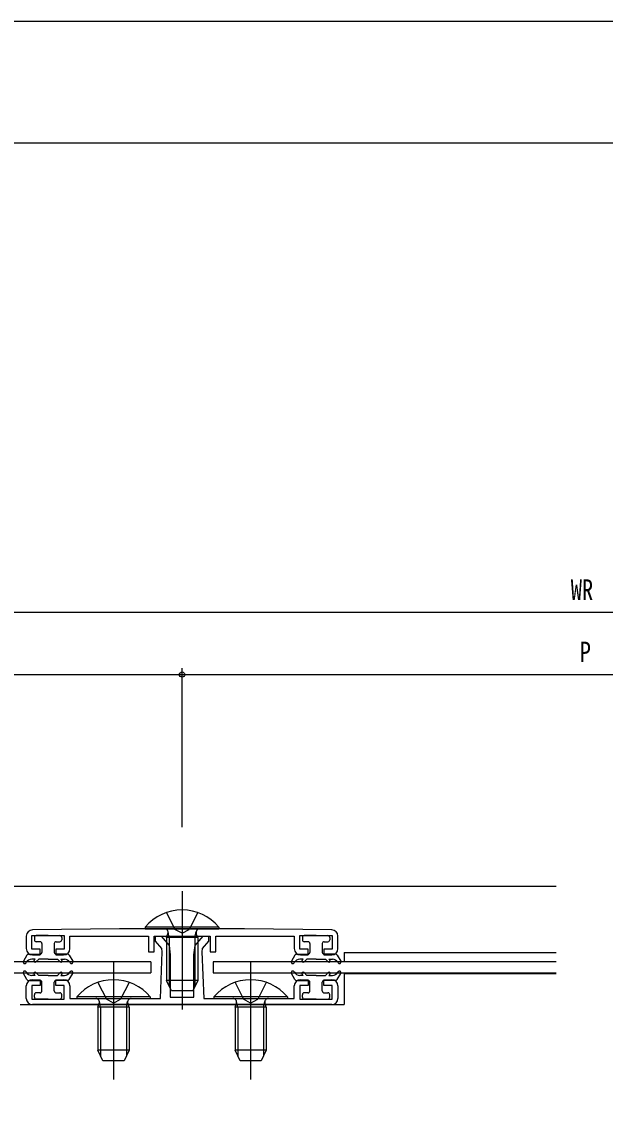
# Model space of a CAD drawing. Units: millimetres, scale not verified. Extents: x -420 to 420, y -297 to 297.
# Drawn here: x -108.8 to -15.1, y 123.8 to 297 of the extents above; entities that cross this region are included whole.
import ezdxf
from ezdxf.enums import TextEntityAlignment as Align

# ---------------------------------------------------------------- set-up
doc = ezdxf.new("R2010")
doc.units = ezdxf.units.MM
doc.header["$LTSCALE"] = 2
for name, color, linetype in [('0-2_YKK_11', 7, 'Continuous'), ('0-3_YKK_12', 2, 'Continuous'), ('0-4_YKK_13', 4, 'Continuous'), ('0-5_YKK_D', 6, 'Continuous'), ('0-6_YKK_ZWAK', 7, 'Continuous')]:
    doc.layers.add(name, color=color, linetype=linetype)
doc.styles.add('ＭＳ ゴシック', font='')
doc.styles.get('ＭＳ ゴシック').set_extended_font_data('MS Gothic')

msp = doc.modelspace()

# ---------------------------------------------------------------- linework, layer by layer
at = {"layer": '0-2_YKK_11'}
for p, q in [((-59.011, 151.179), (-72.989, 151.366)), ((-108.025, 150.179), (-108.025, 148.166)), ((-58.025, 148.166), (-58.025, 150.179)), ((-108.025, 140.166), (-108.025, 142.166)), ((-58.025, 142.166), (-58.025, 140.166))]:
    msp.add_line(p, q, dxfattribs=at)
for points in [[(-72.989, 151.366), (-93.06, 151.366), (-107.038, 151.179)], [(-107.025, 147.166), (-105.775, 147.166), (-105.775, 148.067), (-107.124, 148.067), (-107.124, 150.266), (-101.925, 150.266), (-101.925, 148.067), (-103.275, 148.067), (-103.275, 147.166), (-102.025, 147.166)], [(-101.025, 148.166), (-101.025, 150.166), (-88.425, 150.166), (-88.425, 147.666), (-87.525, 147.666), (-87.525, 150.166), (-78.525, 150.166), (-78.525, 147.666), (-77.625, 147.666), (-77.625, 150.166), (-65.025, 150.166), (-65.025, 148.166)], [(-101.025, 142.166), (-101.025, 140.166), (-86.487, 140.166), (-86.201, 147.666), (-86.266, 148.163), (-87.275, 149.365), (-87.275, 150.166), (-86.381, 150.166), (-85.122, 148.666), (-84.925, 147.166), (-84.925, 140.366), (-81.125, 140.366), (-81.125, 147.166), (-80.927, 148.666), (-79.669, 150.166), (-78.775, 150.166), (-78.775, 149.365), (-79.783, 148.163), (-79.848, 147.666), (-79.563, 140.166), (-65.025, 140.166), (-65.025, 142.166)], [(-64.025, 147.166), (-62.775, 147.166), (-62.775, 148.067), (-64.125, 148.067), (-64.125, 150.266), (-58.925, 150.266), (-58.925, 148.067), (-60.275, 148.067), (-60.275, 147.166), (-59.025, 147.166)], [(-107.025, 143.166), (-105.775, 143.166), (-105.775, 142.266), (-107.125, 142.266), (-107.125, 140.066), (-101.925, 140.066), (-101.925, 142.266), (-103.275, 142.266), (-103.275, 143.166), (-102.025, 143.166)], [(-64.025, 143.166), (-62.775, 143.166), (-62.775, 142.266), (-64.125, 142.266), (-64.125, 140.066), (-58.925, 140.066), (-58.925, 142.266), (-60.275, 142.266), (-60.275, 143.166), (-59.025, 143.166)], [(-59.025, 139.166), (-83.025, 139.166), (-107.025, 139.166)]]:
    msp.add_lwpolyline(points, dxfattribs=at)
for centre, start, end in [((-107.025, 150.179), 90.76383, 180), ((-59.025, 150.179), 0.00002, 89.2343), ((-107.025, 148.166), 179.99978, 269.99976), ((-102.025, 148.166), 270.00001, 359.99999), ((-64.025, 148.166), 180.00001, 269.99999), ((-59.025, 148.166), 270.00001, 359.99999), ((-107.025, 142.166), 90.00001, 179.99999), ((-102.025, 142.166), 0.00001, 89.99999), ((-64.025, 142.166), 90.00001, 179.99999), ((-59.025, 142.166), 0.00001, 89.99999), ((-107.025, 140.166), 180.00001, 269.99999), ((-59.025, 140.166), 270.00001, 359.99999)]:
    msp.add_arc(centre, 1, start, end, dxfattribs=at)
at = {"layer": '0-3_YKK_12'}
for p, q in [((-337.525, 158.166), (-23.025, 158.166)), ((-83.025, 157.366), (-83.025, 138.366)), ((-57.025, 147.566), (-57.025, 145.967)), ((-57.025, 147.566), (-23.025, 147.566)), ((-94.025, 146.167), (-94.025, 127.167)), ((-72.025, 146.167), (-72.025, 127.167)), ((-57.025, 144.166), (-57.025, 139.166)), ((-57.025, 144.166), (-23.025, 144.166)), ((-109.025, 139.166), (-57.025, 139.166))]:
    msp.add_line(p, q, dxfattribs=at)
at = {"layer": '0-4_YKK_13'}
for p, q in [((-85.525, 153.949), (-84.17, 151.232)), ((-80.525, 153.949), (-81.88, 151.232)), ((-88.925, 151.614), (-88.925, 151.366)), ((-77.125, 151.614), (-88.925, 151.614)), ((-88.925, 151.366), (-77.125, 151.366)), ((-85.134, 150.166), (-85.285, 150.889)), ((-83.025, 150.623), (-84.17, 151.232)), ((-83.025, 150.623), (-81.88, 151.232)), ((-80.916, 150.166), (-80.764, 150.889)), ((-77.125, 151.614), (-77.125, 151.366)), ((-106.725, 149.966), (-106.725, 149.566)), ((-104.525, 150.266), (-106.425, 150.266)), ((-105.825, 149.266), (-106.425, 149.266)), ((-105.525, 148.966), (-105.525, 147.566)), ((-104.525, 150.266), (-102.625, 150.266)), ((-103.525, 148.966), (-103.525, 147.566)), ((-103.225, 149.266), (-102.625, 149.266)), ((-102.325, 149.966), (-102.325, 149.566)), ((-85.525, 149.966), (-85.452, 150.166)), ((-80.525, 149.966), (-85.525, 149.966)), ((-85.525, 149.966), (-85.525, 147.666)), ((-85.452, 150.166), (-85.308, 150.561)), ((-85.092, 149.966), (-85.134, 150.166)), ((-85.092, 149.966), (-85.092, 147.666)), ((-80.958, 149.966), (-80.916, 150.166)), ((-80.958, 149.966), (-80.958, 147.666)), ((-80.597, 150.166), (-80.741, 150.561)), ((-80.525, 149.966), (-80.597, 150.166)), ((-80.525, 149.966), (-80.525, 147.666)), ((-63.725, 149.966), (-63.725, 149.566)), ((-61.525, 150.266), (-63.425, 150.266)), ((-62.825, 149.266), (-63.425, 149.266)), ((-62.525, 148.966), (-62.525, 147.566)), ((-61.525, 150.266), (-59.625, 150.266)), ((-60.525, 148.966), (-60.525, 147.566)), ((-60.225, 149.266), (-59.625, 149.266)), ((-59.325, 149.966), (-59.325, 149.566)), ((-107.668, 147.266), (-105.825, 147.266)), ((-101.381, 147.266), (-103.225, 147.266)), ((-85.525, 147.666), (-85.525, 145.711)), ((-85.092, 147.666), (-85.092, 145.666)), ((-80.958, 147.666), (-80.958, 145.666)), ((-80.525, 147.666), (-80.525, 145.711)), ((-64.668, 147.266), (-62.825, 147.266)), ((-58.381, 147.266), (-60.225, 147.266)), ((-107.928, 147.116), (-108.491, 146.141)), ((-108.058, 145.891), (-108.015, 145.966)), ((-106.59, 146.466), (-107.149, 146.466)), ((-106.749, 146.308), (-106.59, 146.466)), ((-106.025, 146.466), (-106.466, 146.025)), ((-104.525, 146.466), (-106.025, 146.466)), ((-104.525, 146.466), (-103.025, 146.466)), ((-103.025, 146.466), (-102.583, 146.025)), ((-101.121, 147.116), (-100.558, 146.141)), ((-100.991, 145.891), (-101.034, 145.966)), ((-88.025, 146.066), (-88.025, 144.266)), ((-85.525, 145.711), (-85.525, 143.066)), ((-85.092, 145.666), (-85.092, 142.146)), ((-80.958, 145.666), (-80.958, 142.146)), ((-80.525, 145.711), (-80.525, 143.066)), ((-78.025, 146.067), (-78.025, 144.267)), ((-23.025, 146.066), (-78.025, 146.067)), ((-64.928, 147.116), (-65.491, 146.141)), ((-65.058, 145.891), (-65.015, 145.966)), ((-63.59, 146.466), (-64.149, 146.466)), ((-63.749, 146.308), (-63.59, 146.466)), ((-63.025, 146.466), (-63.466, 146.025)), ((-61.525, 146.466), (-63.025, 146.466)), ((-61.525, 146.466), (-60.025, 146.466)), ((-60.025, 146.466), (-59.583, 146.025)), ((-58.121, 147.116), (-57.558, 146.141)), ((-57.991, 145.891), (-58.034, 145.966)), ((-208.025, 144.266), (-88.025, 144.266)), ((-107.928, 143.216), (-108.491, 144.191)), ((-108.058, 144.441), (-108.015, 144.367)), ((-106.59, 143.866), (-107.149, 143.866)), ((-106.749, 144.025), (-106.59, 143.866)), ((-106.025, 143.866), (-106.466, 144.308)), ((-104.525, 143.866), (-106.025, 143.866)), ((-104.525, 143.866), (-103.025, 143.866)), ((-103.025, 143.866), (-102.583, 144.308)), ((-101.121, 143.216), (-100.558, 144.191)), ((-100.991, 144.441), (-101.034, 144.367)), ((-78.025, 144.267), (-23.025, 144.266)), ((-64.928, 143.216), (-65.491, 144.191)), ((-65.058, 144.441), (-65.015, 144.367)), ((-63.59, 143.866), (-64.149, 143.866)), ((-63.749, 144.025), (-63.59, 143.866)), ((-63.025, 143.866), (-63.466, 144.308)), ((-61.525, 143.866), (-63.025, 143.866)), ((-61.525, 143.866), (-60.025, 143.866)), ((-60.025, 143.866), (-59.583, 144.308)), ((-58.121, 143.216), (-57.558, 144.191)), ((-57.991, 144.441), (-58.034, 144.367)), ((-107.668, 143.066), (-105.825, 143.066)), ((-105.525, 141.366), (-105.525, 142.766)), ((-103.525, 141.366), (-103.525, 142.766)), ((-101.381, 143.066), (-103.225, 143.066)), ((-96.525, 142.75), (-95.17, 140.032)), ((-91.525, 142.75), (-92.88, 140.032)), ((-80.525, 143.066), (-85.525, 143.066)), ((-84.725, 141.366), (-85.525, 143.066)), ((-80.525, 143.066), (-81.325, 141.366)), ((-74.525, 142.75), (-73.17, 140.032)), ((-69.525, 142.75), (-70.88, 140.032)), ((-64.668, 143.066), (-62.825, 143.066)), ((-62.525, 141.366), (-62.525, 142.766)), ((-60.525, 141.366), (-60.525, 142.766)), ((-58.381, 143.066), (-60.225, 143.066)), ((-106.725, 140.366), (-106.725, 140.766)), ((-105.825, 141.066), (-106.425, 141.066)), ((-103.225, 141.066), (-102.625, 141.066)), ((-102.325, 140.366), (-102.325, 140.766)), ((-99.925, 140.415), (-99.925, 140.167)), ((-88.125, 140.415), (-99.925, 140.415)), ((-88.125, 140.415), (-88.125, 140.167)), ((-81.325, 141.366), (-84.725, 141.366)), ((-77.925, 140.415), (-77.925, 140.167)), ((-66.125, 140.415), (-77.925, 140.415)), ((-66.125, 140.415), (-66.125, 140.167)), ((-63.725, 140.366), (-63.725, 140.766)), ((-62.825, 141.066), (-63.425, 141.066)), ((-60.225, 141.066), (-59.625, 141.066)), ((-59.325, 140.366), (-59.325, 140.766)), ((-104.525, 140.066), (-106.425, 140.066)), ((-104.525, 140.066), (-102.625, 140.066)), ((-99.925, 140.167), (-88.125, 140.167)), ((-96.525, 138.767), (-96.308, 139.362)), ((-91.525, 138.767), (-96.525, 138.767)), ((-96.525, 138.767), (-96.525, 135.767)), ((-96.092, 138.767), (-96.285, 139.69)), ((-96.092, 138.767), (-96.092, 135.767)), ((-94.025, 139.423), (-95.17, 140.032)), ((-94.025, 139.423), (-92.88, 140.032)), ((-91.958, 138.767), (-91.764, 139.69)), ((-91.958, 138.767), (-91.958, 135.767)), ((-91.525, 138.767), (-91.741, 139.362)), ((-91.525, 138.767), (-91.525, 135.767)), ((-77.925, 140.167), (-66.125, 140.167)), ((-74.525, 138.767), (-74.308, 139.362)), ((-69.525, 138.767), (-74.525, 138.767)), ((-74.525, 138.767), (-74.525, 135.767)), ((-74.092, 138.767), (-74.285, 139.69)), ((-74.092, 138.767), (-74.092, 135.767)), ((-72.025, 139.423), (-73.17, 140.032)), ((-72.025, 139.423), (-70.88, 140.032)), ((-69.958, 138.767), (-69.764, 139.69)), ((-69.958, 138.767), (-69.958, 135.767)), ((-69.525, 138.767), (-69.741, 139.362)), ((-69.525, 138.767), (-69.525, 135.767)), ((-61.525, 140.066), (-63.425, 140.066)), ((-61.525, 140.066), (-59.625, 140.066)), ((-96.525, 135.767), (-96.525, 131.867)), ((-96.092, 135.767), (-96.092, 130.947)), ((-91.958, 135.767), (-91.958, 130.947)), ((-91.525, 135.767), (-91.525, 131.867)), ((-74.525, 135.767), (-74.525, 131.867)), ((-74.092, 135.767), (-74.092, 130.947)), ((-69.958, 135.767), (-69.958, 130.947)), ((-69.525, 135.767), (-69.525, 131.867)), ((-91.525, 131.867), (-96.525, 131.867)), ((-95.725, 130.167), (-96.525, 131.867)), ((-91.525, 131.867), (-92.325, 130.167)), ((-69.525, 131.867), (-74.525, 131.867)), ((-73.725, 130.167), (-74.525, 131.867)), ((-69.525, 131.867), (-70.325, 130.167)), ((-92.325, 130.167), (-95.725, 130.167)), ((-70.325, 130.167), (-73.725, 130.167))]:
    msp.add_line(p, q, dxfattribs=at)
for points in [[(-88.025, 146.066), (-208.025, 146.066), (-208.025, 144.266)], [(-102.3, 146.308), (-102.459, 146.466), (-101.9, 146.466)], [(-59.3, 146.308), (-59.459, 146.466), (-58.9, 146.466)], [(-102.3, 144.025), (-102.459, 143.866), (-101.9, 143.866)], [(-59.3, 144.025), (-59.459, 143.866), (-58.9, 143.866)]]:
    msp.add_lwpolyline(points, dxfattribs=at)
for centre, radius, start, end in [((-83.025, 146.666), 7.7, 39.98312, 140.01688), ((-85.872, 150.766), 0.6, 340.03043, 90), ((-80.177, 150.766), 0.6, 90, 199.96957), ((-106.425, 149.966), 0.3, 90, 180), ((-106.425, 149.566), 0.3, 180, 270), ((-105.825, 148.966), 0.3, 0, 90), ((-103.225, 148.966), 0.3, 90, 180), ((-102.625, 149.966), 0.3, 0, 90), ((-102.625, 149.566), 0.3, 270, 0), ((-63.425, 149.966), 0.3, 90, 180), ((-63.425, 149.566), 0.3, 180, 270), ((-62.825, 148.966), 0.3, 0, 90), ((-60.225, 148.966), 0.3, 90, 180), ((-59.625, 149.966), 0.3, 0, 90), ((-59.625, 149.566), 0.3, 270, 0), ((-107.668, 146.966), 0.3, 90, 150), ((-105.825, 147.566), 0.3, 270, 0), ((-103.225, 147.566), 0.3, 180, 270), ((-101.381, 146.966), 0.3, 30, 90), ((-64.668, 146.966), 0.3, 90, 150), ((-62.825, 147.566), 0.3, 270, 0), ((-60.225, 147.566), 0.3, 180, 270), ((-58.381, 146.966), 0.3, 30, 90), ((-108.275, 146.016), 0.25, 150, 330.00999), ((-107.149, 145.466), 1, 90, 150.00999), ((-106.607, 146.166), 0.2, 135, 315), ((-102.442, 146.166), 0.2, 225, 45), ((-101.9, 145.466), 1, 29.99001, 90), ((-100.775, 146.016), 0.25, 209.99001, 29.99001), ((-65.275, 146.016), 0.25, 150, 330.00999), ((-64.149, 145.466), 1, 90, 150.00999), ((-63.607, 146.166), 0.2, 135, 315), ((-59.442, 146.166), 0.2, 225, 45), ((-58.9, 145.466), 1, 29.99001, 90), ((-57.775, 146.016), 0.25, 209.99001, 29.99001), ((-108.275, 144.316), 0.25, 29.99001, 210), ((-107.149, 144.866), 1, 209.99001, 270), ((-106.607, 144.166), 0.2, 45, 225), ((-102.442, 144.166), 0.2, 315, 135), ((-101.9, 144.866), 1, 270, 330.00999), ((-100.775, 144.316), 0.25, 330.00999, 150.00999), ((-65.275, 144.316), 0.25, 29.99001, 210), ((-64.149, 144.866), 1, 209.99001, 270), ((-63.607, 144.166), 0.2, 45, 225), ((-59.442, 144.166), 0.2, 315, 135), ((-58.9, 144.866), 1, 270, 330.00999), ((-57.775, 144.316), 0.25, 330.00999, 150.00999), ((-107.668, 143.366), 0.3, 210, 270), ((-105.825, 142.766), 0.3, 0, 90), ((-103.225, 142.766), 0.3, 90, 180), ((-101.381, 143.366), 0.3, 270, 330), ((-94.025, 135.467), 7.7, 39.98312, 140.01688), ((-72.025, 135.467), 7.7, 39.98312, 140.01688), ((-64.668, 143.366), 0.3, 210, 270), ((-62.825, 142.766), 0.3, 0, 90), ((-60.225, 142.766), 0.3, 90, 180), ((-58.381, 143.366), 0.3, 270, 330), ((-106.425, 140.766), 0.3, 90, 180), ((-106.425, 140.366), 0.3, 180, 270), ((-105.825, 141.366), 0.3, 270, 0), ((-103.225, 141.366), 0.3, 180, 270), ((-102.625, 140.766), 0.3, 0, 90), ((-102.625, 140.366), 0.3, 270, 0), ((-63.425, 140.766), 0.3, 90, 180), ((-63.425, 140.366), 0.3, 180, 270), ((-62.825, 141.366), 0.3, 270, 0), ((-60.225, 141.366), 0.3, 180, 270), ((-59.625, 140.766), 0.3, 0, 90), ((-59.625, 140.366), 0.3, 270, 0), ((-96.872, 139.567), 0.6, 340.03043, 90), ((-91.177, 139.567), 0.6, 90, 199.96957), ((-74.872, 139.567), 0.6, 340.03043, 90), ((-69.177, 139.567), 0.6, 90, 199.96957)]:
    msp.add_arc(centre, radius, start, end, dxfattribs=at)
at = {"layer": '0-5_YKK_D'}
for p, q in [((-358.025, 202.166), (321.975, 202.166)), ((-83.025, 167.654), (-83.025, 193.166)), ((-83.025, 167.654), (-83.025, 193.166)), ((-213.025, 192.166), (-83.025, 192.166)), ((-83.025, 192.166), (46.975, 192.166))]:
    msp.add_line(p, q, dxfattribs=at)
msp.add_circle((-83.025, 192.166), 0.425, dxfattribs=at)
msp.add_circle((-83.025, 192.166), 0.425, dxfattribs=at)
at = {"layer": '0-6_YKK_ZWAK'}
msp.add_line((389.502, 277.5), (-390.498, 277.5), dxfattribs=at)
msp.add_lwpolyline([(-420.5, -297), (420.5, -297), (420.5, 297), (-420.5, 297)], close=True, dxfattribs=at)

# ---------------------------------------------------------------- texts
at = {"layer": '0-5_YKK_D', "style": 'ＭＳ ゴシック', "width": 0.8}
for s, p in [('WR', (-20.665, 203.166)), ('P', (-19.225, 193.166))]:
    msp.add_text(s, height=3.299, dxfattribs=at).set_placement(p, align=Align.BOTTOM_LEFT)

doc.saveas('drawing.dxf')
